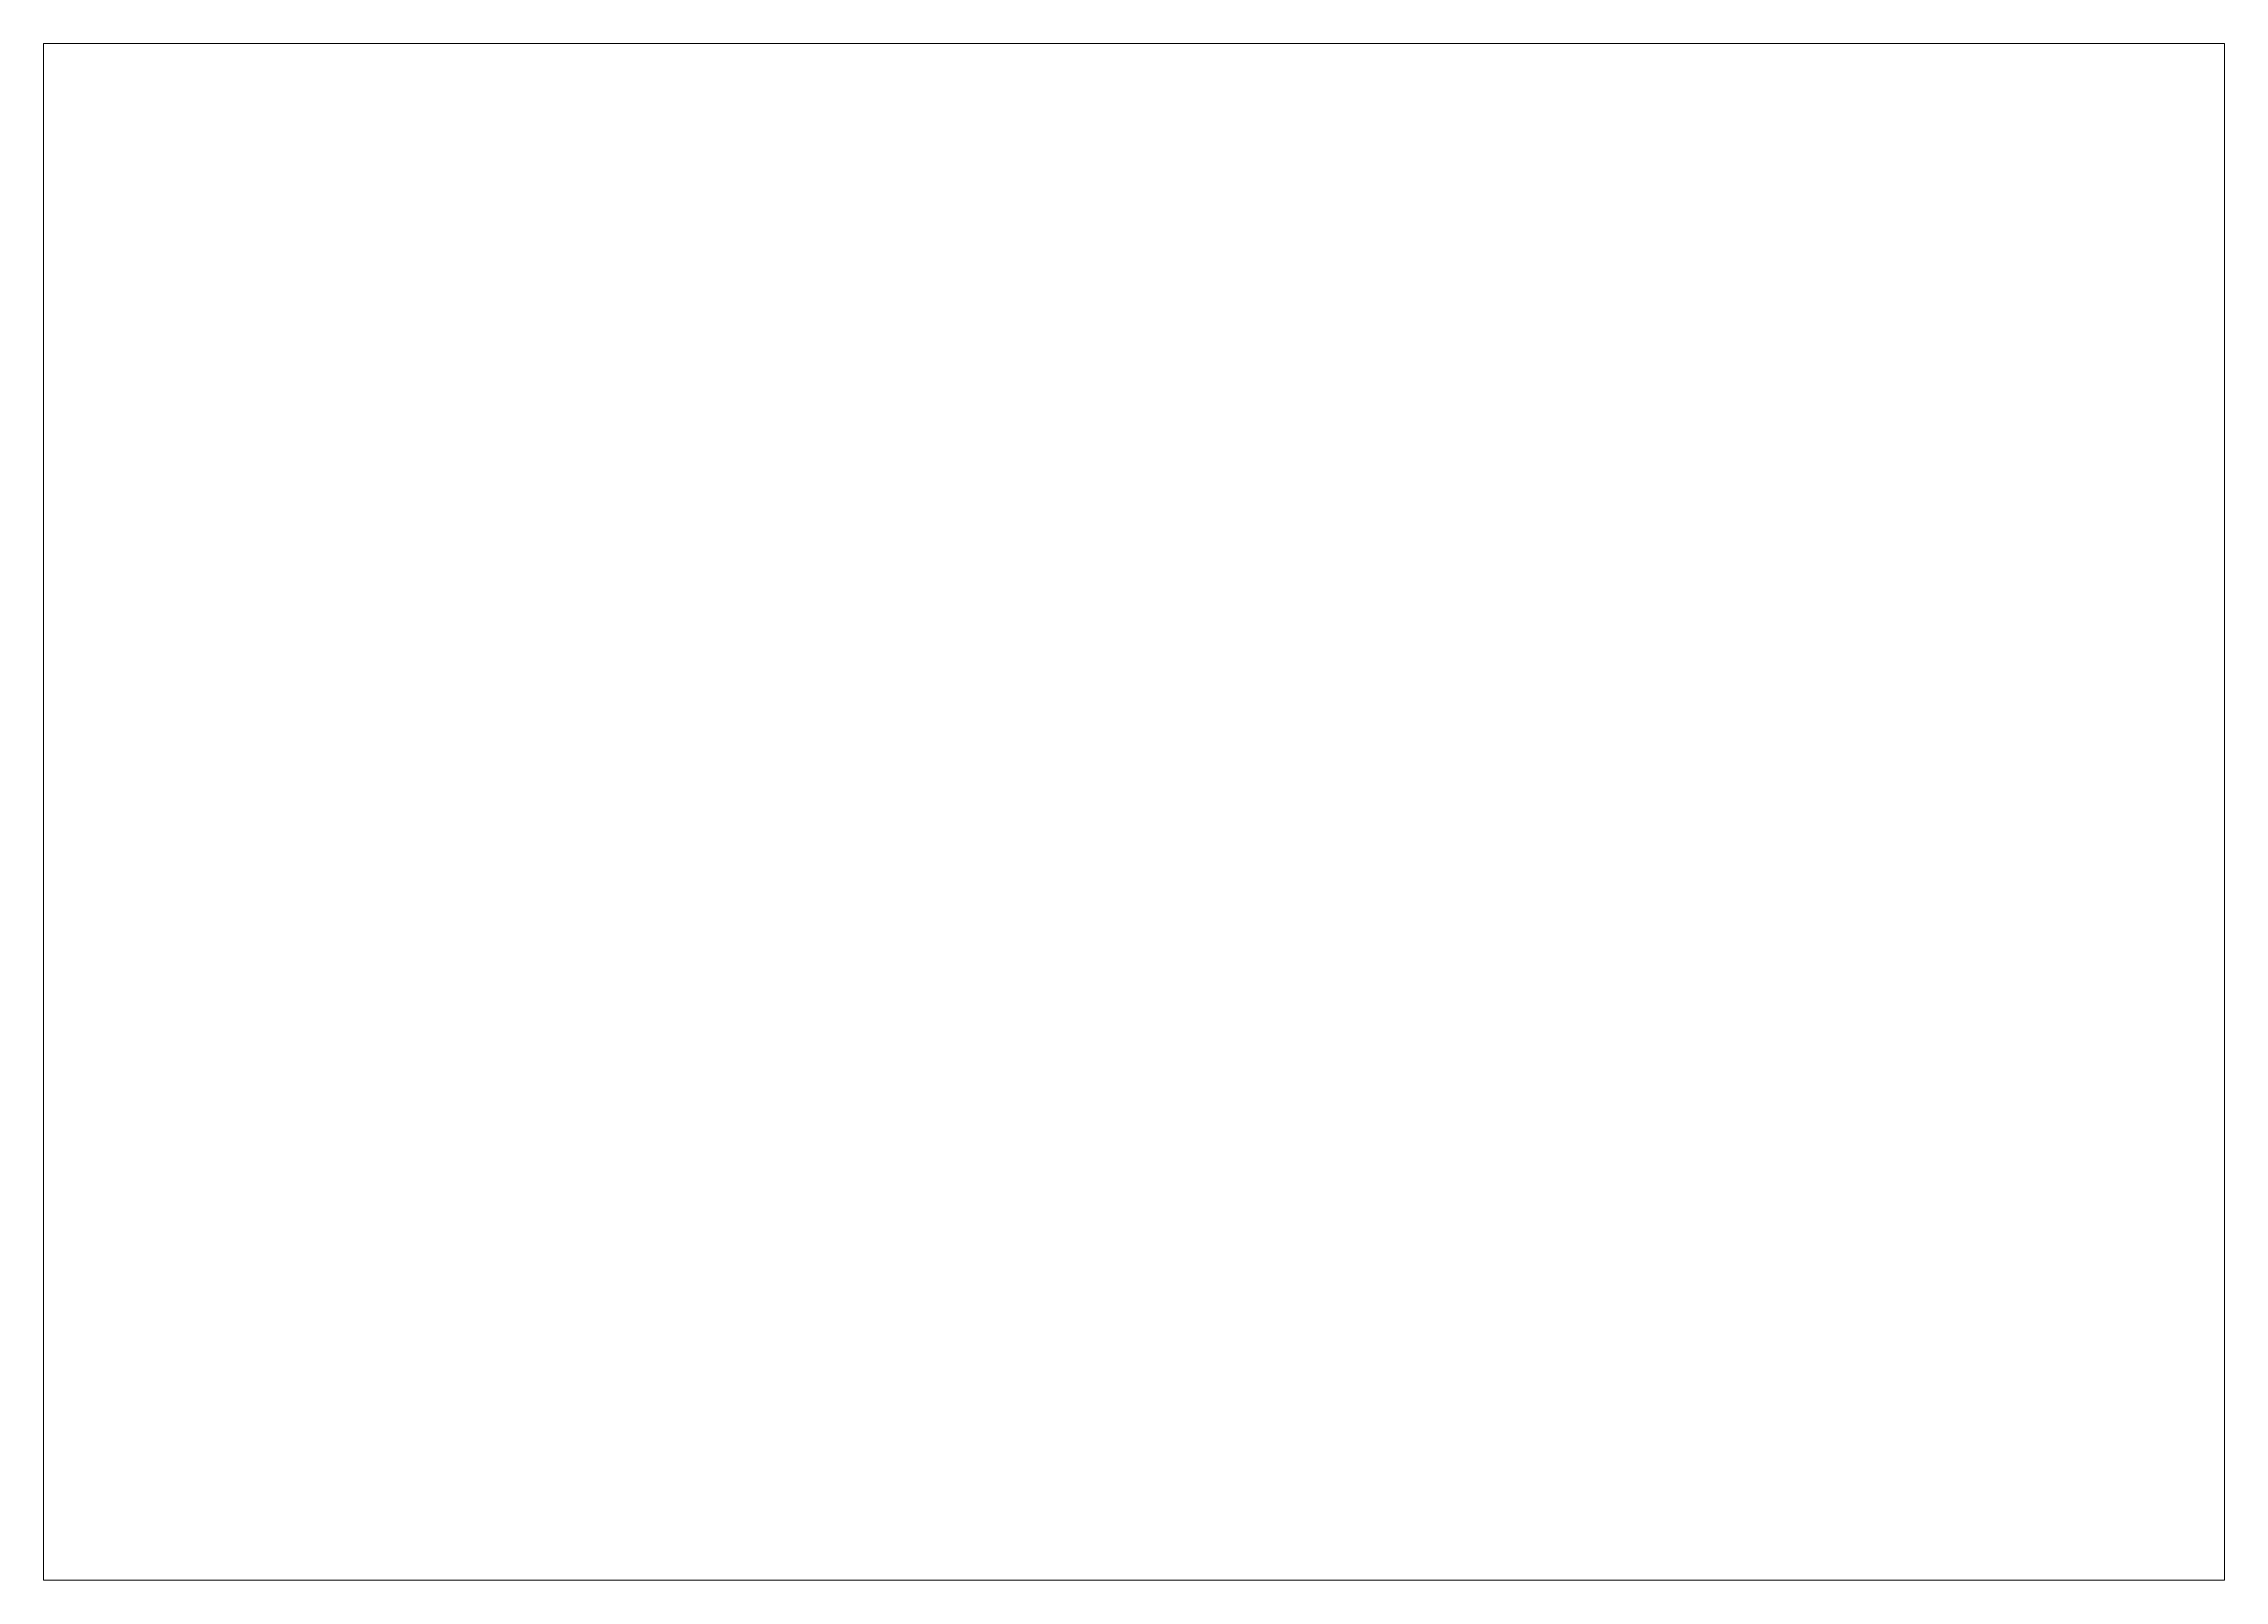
# Paper-space layout 'Layout1' of a CAD drawing. Extents: x 1.6 to 14.5, y 1.1 to 10.2.
# The model-space entities are those that its viewports show. They can reach past a viewport. Long polylines and large blocks are cut down to what shows.
import ezdxf

# ---------------------------------------------------------------- set-up
doc = ezdxf.new("R2010")
doc.units = 0
doc.header["$LTSCALE"] = 40
doc.header["$MEASUREMENT"] = 0
doc.layers.add('DIM', color=4, linetype='CONTINUOUS')
doc.styles.add('DIM', font='SIMPLEX')

msp = doc.modelspace()

# ---------------------------------------------------------------- texts
at = {"layer": 'DIM', "color": 2, "linetype": 'ByBlock', "insert": (6995.1913, -1174.6694), "char_height": 6, "width": 2, "attachment_point": 9, "style": 'DIM'}
msp.add_mtext('\\A1; ', dxfattribs=at)

psp = doc.layouts.get("Layout1")

# ---------------------------------------------------------------- viewports
at = {"layer": 'DIM', "linetype": 'ByBlock'}
psp.add_viewport(center=(8.037, 5.665), size=(12.859, 9.06333), view_center_point=(6705.6268, -1675.5096), view_height=1342.827681, dxfattribs=at)

doc.saveas('drawing.dxf')
